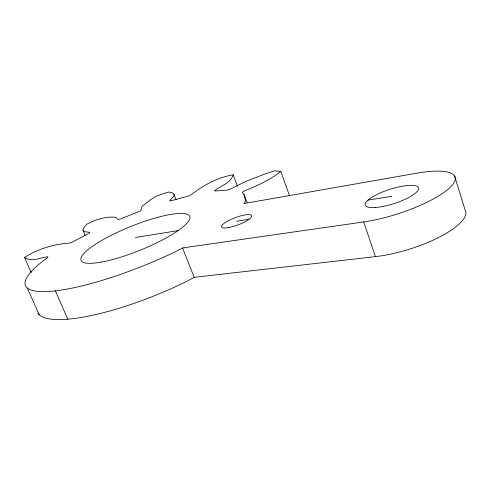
<?xml version="1.0" encoding="UTF-8"?>
<svg xmlns="http://www.w3.org/2000/svg" width="490" height="490" viewBox="0 0 490 490"><rect width="100%" height="100%" fill="white"/><g stroke="black" fill="none" stroke-linecap="round" stroke-linejoin="round"><path stroke-width="0.73" d="M85.131 235.433L83.073 230.551L83.196 229.222L84.256 227.195L86.669 224.316C95.458 219.655 105.509 216.231 115.579 217.272L117.753 219.391A3.399 0.655 -22 0 0 121.385 218.577L137.696 212.109A3.387 0.655 -21.8 0 0 141.01 210.179L141.733 206.909L142.321 206.155L150.516 199.767L156.494 196.025L168.389 192.025L171.604 192.619L173.423 193.495L176.082 199.381M174.158 194.475L173.907 196.031L169.865 200.441A3.405 0.668 -21.3 0 0 171.941 200.563L187.088 196.429A3.436 0.68 -21.1 0 0 191.486 194.536C203.632 185.024 217.946 177.356 233.209 174.771C230.821 182.739 221.719 185.673 215.551 189.893A3.528 0.717 -20.7 0 0 215.582 190.959L226.447 190.169A3.589 0.741 -20.6 0 0 231.121 188.73L245.845 181.386L264.484 174.189L274.663 170.777L280.807 171.476L289.394 195.461M280.807 171.476C269.923 179.885 257.403 185.796 244.657 190.794A3.742 0.802 -20.4 0 0 242.336 192.68L243.996 194.285L247.156 202.811M31.201 272.562L24.5 257.44C37.632 249.006 53.3 244.259 68.876 243.156A3.504 0.68 -22.7 0 0 73.42 241.509L87.875 233.889A3.461 0.668 -22.4 0 0 89.511 232.291L84.041 231.635L83.073 230.551M454.622 176.026L465.047 209.849A64.747 19.551 -17.4 0 1 440.283 236.633A64.747 19.551 -17.4 0 1 375.444 256.638L194.175 277.328L186.629 281.438A117.759 29.302 -22.2 0 1 37.803 313.086M243.996 194.285L245.551 200.974L243.898 203.552L417.008 173.154A65.378 17.401 -17.9 0 1 449.336 188.117A65.378 17.401 -17.9 0 1 363.684 221.946L182.556 247.94L174.899 251.958A118.69 25.988 -22.1 0 1 49.735 291.391A118.69 25.988 -22.1 0 1 42.55 261.421L47.218 257.801A3.638 0.723 -23.1 0 0 46.709 256.913C39.77 257.746 30.95 262.413 24.5 257.44M135.491 237.479L178.017 230.649M236.541 221.241L249.049 219.232M368.021 200.11L391.706 196.3M27.262 287.991L39.231 314.813M55.395 290.852L67.828 319.223M182.556 247.94L194.175 277.328M233.209 174.771L237.466 186.212M363.684 221.946L375.444 256.638M101.877 262.003A58.647 12.764 -22 0 0 189.514 219.563A58.647 12.764 -22 0 0 115.04 233.436A58.647 12.764 -22 0 0 101.877 262.003M228.138 227.679A16.054 3.871 -20.6 0 0 251.621 216.298A16.054 3.871 -20.6 0 0 229.957 219.924A16.054 3.871 -20.6 0 0 228.138 227.679M375.199 207.509A27.967 7.43 -17.9 0 0 418.319 189.771A27.967 7.43 -17.9 0 0 382.243 192.092A27.967 7.43 -17.9 0 0 375.199 207.509"/></g></svg>
